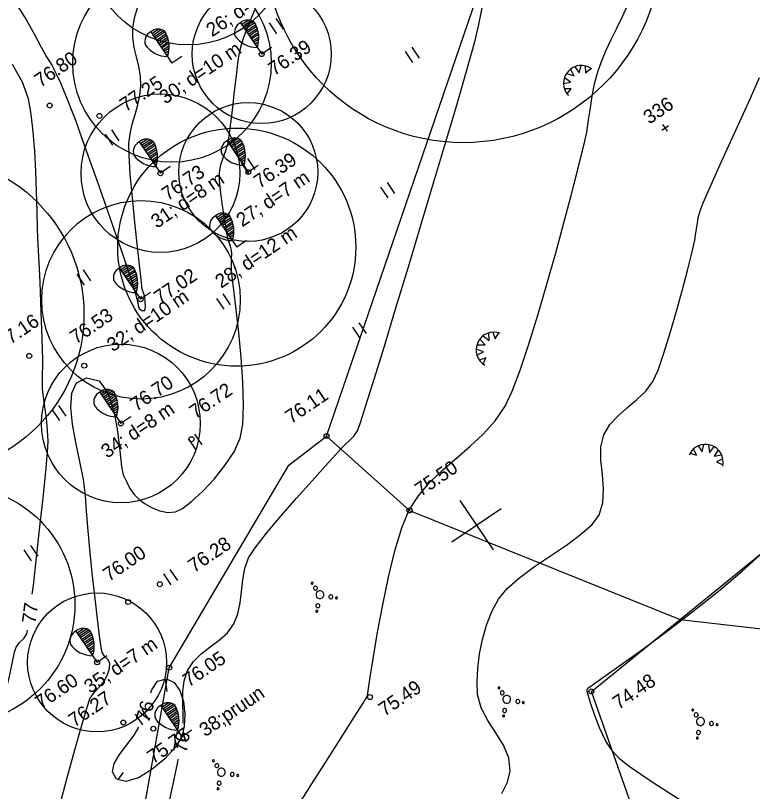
# Model space of a CAD drawing. Extents: x 640150 to 640529, y 6446040 to 6446433.
# Drawn here: x 640364.78 to 640401.92, y 6446195.91 to 6446235.02 of the extents above; entities that cross this region are included whole.
import ezdxf

# ---------------------------------------------------------------- set-up
doc = ezdxf.new("R2010")
doc.units = 0
for name, color, linetype in [('0_tekst', 7, 'Continuous'), ('0_Tekst_pruun', 7, 'Continuous'), ('0_Tekst_roheline', 7, 'Continuous'), ('Default', 7, 'Continuous'), ('KALLAS', 7, 'Continuous'), ('KQLVIKUD', 7, 'Continuous'), ('KQRGUS', 7, 'Continuous'), ('PUUDPQQSAD', 7, 'Continuous'), ('RELJEEF', 7, 'Continuous'), ('RIST', 7, 'Continuous')]:
    doc.layers.add(name, color=color, linetype=linetype)

# ---------------------------------------------------------------- blocks, each defined once
blk = doc.blocks.new('BK')
at = {"layer": 'PUUDPQQSAD'}
for p, q in [((0, 190), (0, 0)), ((0, 180), (40, 180)), ((0, 170), (50, 170)), ((0, 160), (56, 160)), ((60, 150), (0, 150)), ((0, 140), (59, 140)), ((57, 130), (0, 130)), ((0, 120), (55, 120)), ((52, 110), (0, 110)), ((0, 100), (47, 100)), ((42, 90), (0, 90)), ((0, 90), (0, 80)), ((0, 80), (36, 80)), ((30, 70), (0, 70)), ((0, 70), (0, 60)), ((20, 60), (0, 60)), ((0, 50), (10, 50)), ((60, 0), (0, 0))]:
    blk.add_line(p, q, dxfattribs=at)
for centre, radius, start, end in [((-8, 137), 53.6, 81.416, 165.964), ((8.319, 137.479), 53.176, 13.619, 99.001), ((80.846, 155.462), 140.952, 182.221, 235), ((-91.571, 161.312), 151.993, 307.047, 355.732)]:
    blk.add_arc(centre, radius, start, end, dxfattribs=at)
blk = doc.blocks.new('BV')
at = {"layer": 'PUUDPQQSAD'}
for centre, radius, start, end in [((0.1819, 38.8553), 10, 90, 270), ((0.1819, 68.8553), 5, 90, 270), ((0.1819, 68.8553), 5, 270, 90), ((0.1819, 38.8553), 10, 270, 90), ((0.1819, -1.1447), 20, 90, 270), ((0.1819, -1.1447), 20, 270, 90), ((-39.8181, -41.1447), 10, 90, 270), ((-39.8181, -41.1447), 10, 270, 90), ((40.1819, -41.1447), 10, 90, 270), ((40.1819, -41.1447), 10, 270, 90), ((-59.8181, -61.1447), 5, 90, 270), ((-59.8181, -61.1447), 5, 270, 90), ((60.1819, -61.1447), 5, 90, 270), ((60.1819, -61.1447), 5, 270, 90)]:
    blk.add_arc(centre, radius, start, end, dxfattribs=at)
blk = doc.blocks.new('RIST')
at = {"layer": 'RIST'}
for p, q in [((0, 150), (0, -150)), ((-150, 0), (150, 0))]:
    blk.add_line(p, q, dxfattribs=at)
blk = doc.blocks.new('KHEIN')
at = {"layer": 'KQLVIKUD'}
for points in [[(-21.0887, 33.509), (-21.0887, -32.6539)], [(18.2282, 33.509), (18.2282, -32.6539)]]:
    blk.add_lwpolyline(points, dxfattribs=at)
blk = doc.blocks.new('TONG')
at = {"layer": 'KQLVIKUD'}
for points in [[(-48.2, 45.9), (-23.9, 19.1), (-21.2, 57.6)], [(1.6, 60.3), (13.5, 20.8), (32.3, 54.5)], [(54.1, 42.5), (39.7, 7.8), (75.7, 19.5)], [(-83.1, 2.9), (-49.5, -1.1), (-69.1, 27.1)], [(84.7, 1.3), (56.3, -19.5), (90.1, -29.6)]]:
    blk.add_lwpolyline(points, dxfattribs=at)
blk.add_arc((0.5, -29.3), 89.6, 356.0838, 165.7487, dxfattribs=at)
blk = doc.blocks.new('POINT_DISPLAY')
at = {"layer": 'Default'}
for p, q in [((-20, 0), (20, 0)), ((0, -20), (0, 20))]:
    blk.add_line(p, q, dxfattribs=at)

msp = doc.modelspace()

# ---------------------------------------------------------------- linework, layer by layer
at = {"layer": '0_Tekst_roheline'}
for centre, radius in [((640387.343, 6446238.612), 10), ((640373.474, 6446238.538), 5), ((640372.665, 6446232.623), 5), ((640377.185, 6446233.077), 3.5), ((640372.082, 6446227.074), 4), ((640376.51, 6446227.133), 3.5), ((640375.927, 6446223.345), 6), ((640360.225, 6446219.954), 8), ((640371.104, 6446220.69), 5), ((640370.09, 6446214.459), 4), ((640361.773, 6446205.321), 6), ((640368.889, 6446202.416), 3.5)]:
    msp.add_circle(centre, radius, dxfattribs=at)
at = {"layer": 'KALLAS'}
msp.add_lwpolyline([(640374.907, 6446092.474), (640384.358, 6446096.816), (640387.333, 6446106.302), (640380.67, 6446111.953), (640384.178, 6446126.641), (640386.117, 6446143.347), (640388.655, 6446151.571), (640387.195, 6446164.487), (640390.484, 6446180.025), (640396.479, 6446193.337), (640393.8, 6446200.95), (640404.407, 6446209.563)], dxfattribs=at)
at = {"layer": 'KQLVIKUD'}
for points in [[(640380.455, 6446213.825), (640389.078, 6446239.004), (640392.235, 6446246.414)], [(640376.455, 6446093.185), (640373.209, 6446101.03), (640354.156, 6446110.056), (640355.389, 6446121.245), (640355.791, 6446131.15), (640345.459, 6446131.622), (640338.778, 6446135.818), (640335.965, 6446141.589), (640336.951, 6446150.414), (640341.735, 6446153.914), (640349.363, 6446163.167), (640355.883, 6446170.33), (640369.645, 6446185.937), (640372.525, 6446202.147), (640378.545, 6446212.357), (640380.455, 6446213.825), (640384.639, 6446210.077), (640398.268, 6446204.578), (640409.73, 6446203.272), (640417.561, 6446211.723), (640423.141, 6446228.203), (640427.554, 6446237.128)]]:
    msp.add_lwpolyline(points, dxfattribs=at)
at = {"layer": 'KQRGUS'}
for centre in [(640377.185, 6446233.077), (640366.501, 6446230.485), (640369.01, 6446229.963), (640372.082, 6446227.074), (640376.51, 6446227.133), (640371.083, 6446220.721), (640365.47, 6446217.865), (640368.243, 6446217.37), (640370.09, 6446214.459), (640373.643, 6446213.665), (640380.455, 6446213.825), (640384.639, 6446210.077), (640372.053, 6446206.355), (640370.458, 6446205.457), (640368.889, 6446202.416), (640372.525, 6446202.147), (640382.642, 6446200.666), (640393.8, 6446200.95), (640370.211, 6446199.382), (640371.724, 6446199.075)]:
    msp.add_circle(centre, 0.125, dxfattribs=at)
at = {"layer": 'RELJEEF'}
for points in [[(640364.89, 6446235.471), (640365.336, 6446234.793), (640365.734, 6446234.073), (640366.075, 6446233.419), (640366.348, 6446232.943), (640366.606, 6446232.523), (640366.834, 6446232.085), (640367.04, 6446231.635), (640367.231, 6446231.177), (640367.415, 6446230.716), (640367.599, 6446230.257), (640367.795, 6446229.739), (640368.111, 6446228.866), (640368.509, 6446227.744), (640368.954, 6446226.482), (640369.407, 6446225.184), (640369.834, 6446223.959), (640370.196, 6446222.913), (640370.458, 6446222.153), (640370.583, 6446221.786), (640370.691, 6446221.437), (640370.804, 6446221.058), (640370.897, 6446220.736), (640370.946, 6446220.559), (640370.962, 6446220.397), (640371.009, 6446220.254), (640371.142, 6446220.156), (640371.288, 6446220.157), (640371.329, 6446220.327), (640371.319, 6446220.61), (640371.293, 6446220.835), (640371.231, 6446221.036), (640371.164, 6446221.236), (640371.124, 6446221.55), (640371.038, 6446222.302), (640370.922, 6446223.358), (640370.794, 6446224.586), (640370.669, 6446225.854), (640370.565, 6446227.029), (640370.499, 6446227.98), (640370.488, 6446228.574), (640370.551, 6446229.065), (640370.664, 6446229.551), (640370.803, 6446230.033), (640370.939, 6446230.515), (640371.046, 6446230.997), (640371.099, 6446231.483), (640371.073, 6446231.969), (640370.987, 6446232.453), (640370.872, 6446232.935), (640370.761, 6446233.416), (640370.688, 6446233.899), (640370.684, 6446234.384), (640370.782, 6446234.906), (640370.977, 6446235.584)], [(640378.768, 6446194.781), (640379.569, 6446196.054), (640380.402, 6446197.37), (640381.189, 6446198.609), (640381.849, 6446199.646), (640382.304, 6446200.361), (640382.475, 6446200.631), (640382.479, 6446200.69), (640382.521, 6446200.731), (640382.558, 6446200.986), (640382.66, 6446201.672), (640382.82, 6446202.689), (640383.03, 6446203.935), (640383.284, 6446205.309), (640383.576, 6446206.711), (640383.898, 6446208.038), (640384.244, 6446209.191), (640384.607, 6446210.068), (640385.085, 6446210.816), (640385.666, 6446211.491), (640386.318, 6446212.116), (640387.006, 6446212.716), (640387.698, 6446213.314), (640388.36, 6446213.933), (640388.959, 6446214.599), (640389.462, 6446215.334), (640389.815, 6446216.082), (640390.217, 6446217.145), (640390.653, 6446218.448), (640391.107, 6446219.918), (640391.562, 6446221.477), (640392.004, 6446223.053), (640392.415, 6446224.569), (640392.78, 6446225.951), (640393.083, 6446227.124), (640393.309, 6446228.014), (640393.44, 6446228.544), (640393.566, 6446229.147), (640393.664, 6446229.757), (640393.751, 6446230.369), (640393.845, 6446230.979), (640393.961, 6446231.583), (640394.118, 6446232.177), (640394.304, 6446232.697), (640394.537, 6446233.243), (640394.803, 6446233.809), (640395.086, 6446234.389), (640395.37, 6446234.976), (640395.641, 6446235.565)], [(640366.956, 6446195.022), (640367.37, 6446196.541), (640367.77, 6446198), (640368.12, 6446199.254), (640368.382, 6446200.16), (640368.519, 6446200.573), (640368.697, 6446200.836), (640368.918, 6446201.082), (640369.13, 6446201.31), (640369.28, 6446201.517), (640369.414, 6446201.806), (640369.512, 6446202.11), (640369.529, 6446202.369), (640369.429, 6446202.559), (640369.269, 6446202.724), (640369.141, 6446202.906), (640369.095, 6446203.167), (640369.014, 6446203.761), (640368.91, 6446204.611), (640368.79, 6446205.642), (640368.664, 6446206.777), (640368.543, 6446207.939), (640368.436, 6446209.051), (640368.352, 6446210.039), (640368.301, 6446210.824), (640368.205, 6446211.634), (640368.028, 6446212.543), (640367.824, 6446213.491), (640367.65, 6446214.419), (640367.56, 6446215.269), (640367.611, 6446215.982), (640367.858, 6446216.499), (640368.356, 6446216.76), (640368.987, 6446216.608), (640369.431, 6446216.001), (640369.729, 6446215.103), (640369.917, 6446214.077), (640370.032, 6446213.087), (640370.113, 6446212.297), (640370.196, 6446211.869), (640370.366, 6446211.525), (640370.546, 6446211.185), (640370.758, 6446210.87), (640371.023, 6446210.607), (640371.307, 6446210.41), (640371.659, 6446210.213), (640372.053, 6446210.054), (640372.458, 6446209.971), (640372.846, 6446210.002), (640373.193, 6446210.179), (640373.669, 6446210.54), (640374.22, 6446211.046), (640374.792, 6446211.657), (640375.334, 6446212.333), (640375.79, 6446213.035), (640376.108, 6446213.723), (640376.235, 6446214.414), (640376.27, 6446215.383), (640376.233, 6446216.54), (640376.145, 6446217.79), (640376.026, 6446219.042), (640375.897, 6446220.201), (640375.779, 6446221.176), (640375.692, 6446221.874), (640375.657, 6446222.201), (640375.659, 6446222.471), (640375.669, 6446222.752), (640375.675, 6446223.009), (640375.664, 6446223.202), (640375.613, 6446223.397), (640375.54, 6446223.586), (640375.48, 6446223.778), (640375.43, 6446224.058), (640375.34, 6446224.617), (640375.234, 6446225.328), (640375.134, 6446226.066), (640375.066, 6446226.703), (640375.052, 6446227.114), (640375.123, 6446227.489), (640375.248, 6446227.854), (640375.385, 6446228.217), (640375.492, 6446228.587), (640375.551, 6446228.964), (640375.631, 6446229.598), (640375.723, 6446230.383), (640375.818, 6446231.216), (640375.908, 6446231.993), (640375.983, 6446232.609), (640376.036, 6446232.962), (640376.108, 6446233.285), (640376.193, 6446233.605), (640376.29, 6446233.923), (640376.396, 6446234.237), (640376.548, 6446234.614), (640376.839, 6446235.302)], [(640373.228, 6446199.357), (640373.224, 6446199.787), (640373.205, 6446200.368), (640373.211, 6446200.94), (640373.278, 6446201.492), (640373.446, 6446202.012), (640373.743, 6446202.466), (640374.139, 6446202.849), (640374.589, 6446203.194), (640375.045, 6446203.537), (640375.459, 6446203.911), (640375.785, 6446204.35), (640375.989, 6446204.861), (640376.102, 6446205.416), (640376.166, 6446205.994), (640376.229, 6446206.578), (640376.335, 6446207.145), (640376.529, 6446207.678), (640376.863, 6446208.194), (640377.43, 6446208.924), (640378.15, 6446209.784), (640378.941, 6446210.693), (640379.721, 6446211.57), (640380.408, 6446212.33), (640380.922, 6446212.894), (640381.179, 6446213.177), (640381.397, 6446213.399), (640381.625, 6446213.614), (640381.839, 6446213.837), (640382.019, 6446214.087), (640382.152, 6446214.461), (640382.439, 6446215.358), (640382.853, 6446216.688), (640383.367, 6446218.358), (640383.952, 6446220.279), (640384.582, 6446222.359), (640385.229, 6446224.508), (640385.866, 6446226.635), (640386.466, 6446228.649), (640387.001, 6446230.459), (640387.444, 6446231.975), (640387.767, 6446233.106), (640387.944, 6446233.761), (640388.124, 6446234.568), (640388.31, 6446235.494)], [(640365.626, 6446205.861), (640365.679, 6446206.298), (640365.844, 6446207.725), (640366.012, 6446209.241), (640366.169, 6446210.714), (640366.299, 6446212.012), (640366.388, 6446213.005), (640366.422, 6446213.561), (640366.396, 6446214.124), (640366.332, 6446214.719), (640366.252, 6446215.296), (640366.182, 6446215.803), (640366.143, 6446216.191), (640366.136, 6446216.578), (640366.144, 6446216.966), (640366.155, 6446217.354), (640366.157, 6446217.742), (640366.147, 6446218.122), (640366.126, 6446218.768), (640366.095, 6446219.609), (640366.058, 6446220.572), (640366.015, 6446221.583), (640365.971, 6446222.569), (640365.927, 6446223.458), (640365.894, 6446224.245), (640365.866, 6446225.151), (640365.836, 6446226.137), (640365.799, 6446227.16), (640365.747, 6446228.182), (640365.675, 6446229.161), (640365.574, 6446230.056), (640365.439, 6446230.828), (640365.13, 6446231.668), (640364.633, 6446232.561)], [(640389.282, 6446195.801), (640389.568, 6446196.381), (640389.705, 6446196.925), (640389.638, 6446197.601), (640389.367, 6446198.241), (640388.983, 6446198.865), (640388.577, 6446199.488), (640388.241, 6446200.128), (640388.066, 6446200.804), (640388.04, 6446201.437), (640388.071, 6446202.122), (640388.161, 6446202.84), (640388.31, 6446203.569), (640388.52, 6446204.287), (640388.792, 6446204.974), (640389.125, 6446205.608), (640389.562, 6446206.142), (640390.19, 6446206.688), (640390.941, 6446207.24), (640391.747, 6446207.79), (640392.543, 6446208.331), (640393.259, 6446208.856), (640393.83, 6446209.357), (640394.188, 6446209.829), (640394.384, 6446210.472), (640394.414, 6446211.169), (640394.355, 6446211.89), (640394.285, 6446212.605), (640394.281, 6446213.281), (640394.422, 6446213.887), (640394.729, 6446214.404), (640395.143, 6446214.849), (640395.615, 6446215.258), (640396.098, 6446215.66), (640396.544, 6446216.09), (640396.905, 6446216.58), (640397.16, 6446217.149), (640397.457, 6446217.996), (640397.775, 6446219.02), (640398.092, 6446220.122), (640398.388, 6446221.204), (640398.642, 6446222.164), (640398.832, 6446222.906), (640398.937, 6446223.328), (640399.012, 6446223.698), (640399.069, 6446224.072), (640399.124, 6446224.447), (640399.19, 6446224.818), (640399.283, 6446225.183), (640399.443, 6446225.586), (640399.768, 6446226.332), (640400.213, 6446227.326), (640400.732, 6446228.474), (640401.28, 6446229.682), (640401.812, 6446230.855), (640402.282, 6446231.899)], [(640398.223, 6446195.505), (640397.578, 6446195.923), (640396.923, 6446196.343), (640396.289, 6446196.759), (640395.712, 6446197.167), (640395.225, 6446197.561), (640394.861, 6446197.937), (640394.531, 6446198.451), (640394.231, 6446199.081), (640393.973, 6446199.737), (640393.771, 6446200.327), (640393.639, 6446200.76), (640393.59, 6446200.945), (640393.596, 6446201.036), (640393.629, 6446201.12), (640393.845, 6446201.275), (640394.427, 6446201.683), (640395.3, 6446202.301), (640396.389, 6446203.084), (640397.619, 6446203.991), (640398.915, 6446204.976), (640400.203, 6446205.998), (640401.408, 6446207.013), (640402.455, 6446207.977)], [(640361.15, 6446195.765), (640361.918, 6446196.641), (640362.633, 6446197.474), (640363.218, 6446198.213), (640363.597, 6446198.81), (640363.869, 6446199.466), (640364.108, 6446200.225), (640364.314, 6446201.02), (640364.487, 6446201.782), (640364.628, 6446202.442), (640364.735, 6446202.933), (640364.808, 6446203.185), (640364.983, 6446203.415), (640365.191, 6446203.624), (640365.352, 6446203.86), (640365.385, 6446204.043)], [(640371.591, 6446200.877), (640371.644, 6446201.034), (640371.936, 6446201.465), (640372.38, 6446201.591), (640372.776, 6446201.399), (640373.063, 6446200.99), (640373.242, 6446200.438), (640373.316, 6446199.818), (640373.286, 6446199.203), (640373.155, 6446198.667), (640372.837, 6446198.139), (640372.307, 6446197.557), (640371.655, 6446197.013), (640370.971, 6446196.599), (640370.345, 6446196.409), (640369.869, 6446196.535), (640369.67, 6446196.89), (640369.753, 6446197.311), (640370.025, 6446197.776), (640370.391, 6446198.263), (640370.758, 6446198.751), (640370.987, 6446199.143)], [(640372.318, 6446201.574), (640372.413, 6446200.946)], [(640372.564, 6446195.499), (640372.776, 6446196.504), (640372.957, 6446197.403), (640372.983, 6446197.539)], [(640369.948, 6446196.514), (640370.221, 6446196.861)]]:
    msp.add_lwpolyline(points, dxfattribs=at)

# ---------------------------------------------------------------- block references
at = {"layer": '0_Tekst_roheline', "xscale": 0.01, "yscale": 0.01, "rotation": 34.141043618253825}
msp.add_blockref('POINT_DISPLAY', (640397.518, 6446229.363), dxfattribs=at)
at = {"layer": 'KQLVIKUD'}
for name, p, xscale, yscale, rotation in [('KHEIN', (640377.928, 6446234.494), 0.01, 0.01, 34.141043618253825), ('KHEIN', (640384.783, 6446233.043), 0.01, 0.01, 34.141043618253825), ('TONG', (640393.044, 6446231.757), 0.010000000000000002, 0.009999999999999997, 57.6009542375655), ('KHEIN', (640369.652, 6446228.881), 0.01, 0.01, 34.141043618253825), ('KHEIN', (640376.507, 6446227.431), 0.01, 0.01, 34.141043618253825), ('KHEIN', (640383.541, 6446226.217), 0.01, 0.01, 34.141043618253825), ('KHEIN', (640368.23, 6446221.819), 0.01, 0.01, 34.141043618253825), ('KHEIN', (640375.264, 6446220.605), 0.01, 0.01, 34.141043618253825), ('KHEIN', (640382.119, 6446219.154), 0.01, 0.01, 34.141043618253825), ('TONG', (640388.608, 6446218.243), 0.01, 0.009999999999999997, 73.92307530882452), ('KHEIN', (640366.988, 6446214.992), 0.01, 0.01, 34.141043618253825), ('KHEIN', (640373.843, 6446213.542), 0.01, 0.01, 34.141043618253825), ('TONG', (640399.589, 6446212.802), 0.009999999999999997, 0.01, -8.987430433642968), ('KHEIN', (640365.566, 6446207.93), 0.01, 0.01, 34.141043618253825), ('KHEIN', (640372.6, 6446206.716), 0.01, 0.01, 34.141043618253825), ('BV', (640380.111, 6446205.836), 0.01, 0.01, 34.141043618253825), ('BV', (640389.528, 6446200.557), 0.01, 0.01, 34.141043618253825), ('BV', (640399.293, 6446199.444), 0.01, 0.01, 34.141043618253825), ('KHEIN', (640371.178, 6446199.653), 0.01, 0.01, 34.141043618253825), ('BV', (640375.14, 6446196.887), 0.01, 0.01, 34.141043618253825)]:
    msp.add_blockref(name, p, dxfattribs=dict(at, xscale=xscale, yscale=yscale, rotation=rotation))
at = {"layer": 'PUUDPQQSAD', "xscale": 0.01, "yscale": 0.01, "rotation": 34.141043618253825}
for p in [(640377.185, 6446233.077), (640372.665, 6446232.623), (640372.082, 6446227.074), (640376.51, 6446227.133), (640375.927, 6446223.345), (640371.083, 6446220.721), (640370.09, 6446214.459), (640368.889, 6446202.416), (640373.167, 6446198.664)]:
    msp.add_blockref('BK', p, dxfattribs=at)
at = {"layer": 'RIST', "xscale": 0.01, "yscale": 0.01, "rotation": 34.141043618253825}
msp.add_blockref('RIST', (640388.01, 6446209.334), dxfattribs=at)

# ---------------------------------------------------------------- texts
at = {"layer": '0_tekst'}
msp.add_text('336', height=0.7, rotation=34.141, dxfattribs=at).set_placement((640396.721, 6446229.516))
at = {"layer": '0_Tekst_pruun'}
msp.add_text('38;pruun', height=0.7, rotation=34.141, dxfattribs=at).set_placement((640374.339, 6446198.637))
at = {"layer": '0_Tekst_roheline'}
for s, p in [('26; d=7m', (640374.688, 6446233.918)), ('30; d=10 m', (640372.33, 6446230.529)), ('31; d=8 m', (640371.903, 6446224.268)), ('27; d=7 m', (640376.205, 6446224.338)), ('28; d=12 m', (640375.141, 6446221.245)), ('32; d=10 m', (640369.685, 6446218.043)), ('34; d=8 m', (640369.394, 6446212.679)), ('35; d=7 m', (640368.537, 6446200.824))]:
    msp.add_text(s, height=0.7, rotation=34.141, dxfattribs=at).set_placement(p)
at = {"layer": 'KQRGUS'}
for s, p in [('76.39', (640377.819, 6446231.959)), ('76.80', (640366.033, 6446231.371)), ('77.25', (640370.335, 6446230.141)), ('76.39', (640377.083, 6446226.274)), ('76.73', (640372.445, 6446225.655)), ('77.02', (640372.057, 6446220.438)), ('77.16', (640364.102, 6446218.136)), ('76.53', (640367.826, 6446218.433)), ('76.70', (640370.868, 6446215.037)), ('76.72', (640373.841, 6446214.666)), ('76.11', (640378.669, 6446214.416)), ('75.50', (640385.2, 6446210.752)), ('76.28', (640373.777, 6446206.91)), ('76.00', (640369.489, 6446206.463)), ('76.05', (640373.511, 6446201.141)), ('76.60', (640366.07, 6446200.023)), ('75.49', (640383.371, 6446199.671)), ('74.48', (640395.173, 6446200.007)), ('76.27', (640367.745, 6446199.123)), ('75.77', (640371.714, 6446197.273))]:
    msp.add_text(s, height=0.7, rotation=34.141, dxfattribs=at).set_placement(p)
at = {"layer": 'RELJEEF'}
for s, rotation, p in [('77', 82.4387, (640365.786, 6446204.343)), ('76', 74.2575, (640371.502, 6446199.361)), ('76', 80.2689, (640373.399, 6446197.823))]:
    msp.add_text(s, height=0.7, rotation=rotation, dxfattribs=at).set_placement(p)

doc.saveas('drawing.dxf')
